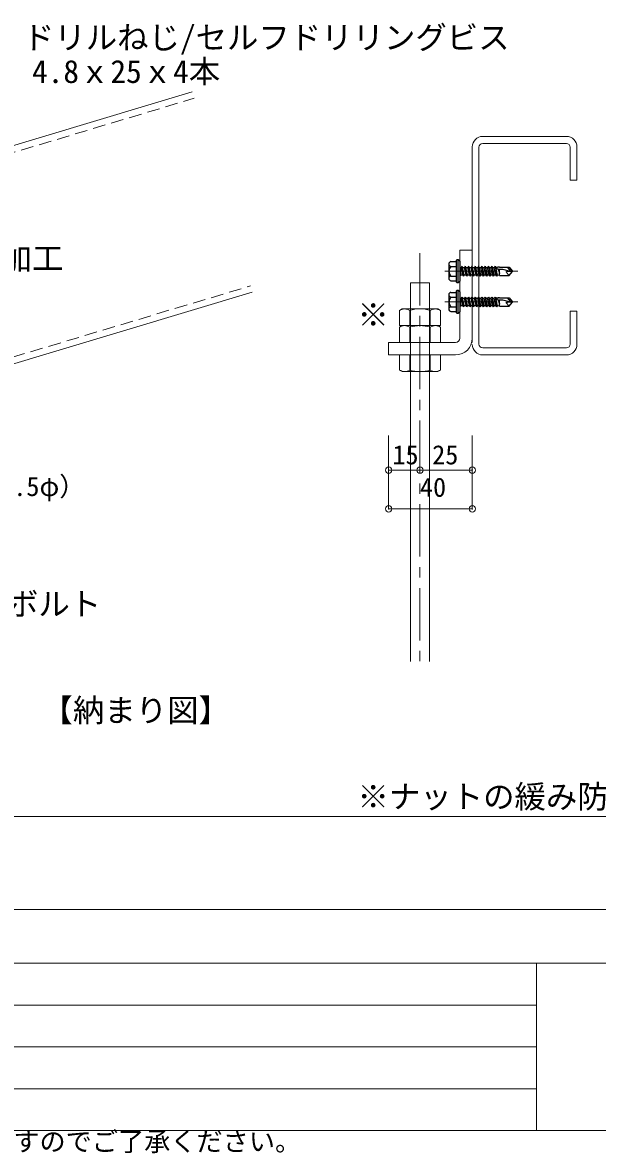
# Model space of a CAD drawing. Units: millimetres on the paper, with parts at other scales. Extents: x -196 to 194, y -145 to 133.
# Drawn here: x -124.9 to -70, y -144.6 to -36.5 of the extents above; entities that cross this region are included whole.
import ezdxf
from ezdxf.enums import TextEntityAlignment as Align

# ---------------------------------------------------------------- set-up
doc = ezdxf.new("R2010")
doc.units = ezdxf.units.MM
doc.header["$PDMODE"] = 32
doc.header["$PDSIZE"] = 0.6
doc.linetypes.add('CHAIN1', pattern=[8, 5, -1, 1, -1])
doc.linetypes.add('DASHED1', pattern=[1.8, 1.2, -0.6])
for name, color, linetype, lineweight in [('3-0_中心線', 4, 'CHAIN1', 9), ('3-1_吊り材', 7, 'Continuous', 18), ('3-5_寸法', 4, 'Continuous', 9), ('3-6_文字', 7, 'Continuous', 18), ('3-9_躯体他', 4, 'Continuous', 9), ('3-B_補強金具・金具・その他', 3, 'Continuous', 18), ('3-C_ビス・アンカーボルト・強調図形', 2, 'Continuous', 25), ('F-3_野縁', 7, 'Continuous', 18)]:
    doc.layers.add(name, color=color, linetype=linetype, lineweight=lineweight)
doc.layers.add('F-6_文字', color=7, linetype='Continuous')
doc.styles.add('ＭＳ ゴシック', font='')
doc.styles.get('ＭＳ ゴシック').set_extended_font_data('MS Gothic')

msp = doc.modelspace()

# ---------------------------------------------------------------- linework, layer by layer
at = {"layer": '3-0_中心線'}
for p, q in [((-86.983, -58.543), (-86.983, -97.581)), ((-84.62, -60.265), (-76.85, -60.265)), ((-84.62, -63.204), (-76.85, -63.204))]:
    msp.add_line(p, q, dxfattribs=at)
at = {"layer": '3-1_吊り材'}
for p, q in [((-87.883, -61.382), (-87.883, -97.581)), ((-88.68, -63.865), (-88.943, -64.016)), ((-88.943, -65.465), (-88.943, -64.016)), ((-88.68, -63.865), (-85.285, -63.865)), ((-87.963, -65.465), (-87.963, -64.016)), ((-86.003, -65.465), (-86.003, -64.016)), ((-85.285, -63.865), (-85.023, -64.016)), ((-85.023, -65.465), (-85.023, -64.016)), ((-88.68, -65.465), (-88.943, -65.616)), ((-88.943, -65.465), (-85.023, -65.465)), ((-88.943, -67.065), (-88.943, -65.616)), ((-88.68, -65.465), (-85.285, -65.465)), ((-88.68, -65.465), (-85.285, -65.465)), ((-87.963, -67.065), (-87.963, -65.616)), ((-86.003, -67.065), (-86.003, -65.616)), ((-85.285, -65.465), (-85.023, -65.616)), ((-85.023, -67.065), (-85.023, -65.616)), ((-88.943, -68.265), (-88.943, -69.713)), ((-87.963, -68.265), (-87.963, -69.713)), ((-86.003, -68.265), (-86.003, -69.713)), ((-85.023, -68.265), (-85.023, -69.713)), ((-88.68, -69.865), (-88.943, -69.713)), ((-85.285, -69.865), (-88.68, -69.865)), ((-85.285, -69.865), (-85.023, -69.713))]:
    msp.add_line(p, q, dxfattribs=at)
msp.add_lwpolyline([(-87.883, -61.382), (-86.083, -61.382), (-86.083, -97.581)], dxfattribs=at)
for centre, radius, start, end in [((-88.302, -65.219), 1.363, 96.34293, 118.04131), ((-88.486, -64.84), 0.976, 57.57117, 88.04457), ((-86.983, -67.108), 3.243, 72.41203, 107.58795), ((-85.479, -64.84), 0.976, 91.9554, 122.4288), ((-85.663, -65.219), 1.363, 61.95866, 83.65704), ((-88.302, -66.819), 1.363, 96.34293, 118.04131), ((-88.486, -66.44), 0.976, 57.57117, 88.04457), ((-88.486, -66.44), 0.976, 57.57117, 88.04457), ((-86.983, -68.708), 3.243, 72.41203, 107.58795), ((-85.479, -66.44), 0.976, 91.9554, 122.4288), ((-85.663, -66.819), 1.363, 61.95866, 83.65704), ((-88.302, -68.511), 1.363, 241.95866, 263.65704), ((-88.486, -68.89), 0.976, 271.9554, 302.4288), ((-86.983, -66.622), 3.243, 252.41203, 287.58795), ((-85.479, -68.89), 0.976, 237.57117, 268.04457), ((-85.663, -68.511), 1.363, 276.34293, 298.04131)]:
    msp.add_arc(centre, radius, start, end, dxfattribs=at)
at = {"layer": '3-5_寸法'}
for p, q in [((-89.983, -79.276), (-89.983, -75.962)), ((-89.983, -82.978), (-89.983, -79.276)), ((-81.983, -82.978), (-81.983, -79.276)), ((-89.983, -82.978), (-81.983, -82.978))]:
    msp.add_line(p, q, dxfattribs=at)
msp.add_lwpolyline([(-89.983, -79.276), (-86.983, -79.276), (-81.983, -79.276), (-81.983, -75.962)], dxfattribs=at)
at = {"layer": '3-5_寸法', "color": 7}
for p in [(-89.983, -79.276), (-86.983, -79.276), (-81.983, -79.276), (-89.983, -82.978), (-81.983, -82.978)]:
    msp.add_point(p, dxfattribs=at)
at = {"layer": '3-9_躯体他'}
for p, q in [((-183.9, -65.672), (-108.752, -43.128)), ((-80.983, -47.384), (-72.983, -47.384)), ((-81.983, -48.384), (-81.983, -67.065)), ((-81.343, -48.412), (-81.343, -67.237)), ((-72.983, -48.052), (-80.983, -48.052)), ((-71.983, -48.384), (-71.983, -51.56)), ((-148.319, -75.879), (-103.005, -62.284)), ((-71.983, -67.265), (-71.983, -64.089)), ((-72.983, -67.597), (-80.983, -67.597)), ((-80.983, -68.265), (-72.983, -68.265))]:
    msp.add_line(p, q, dxfattribs=at)
at = {"layer": '3-9_躯体他', "linetype": 'DASHED1'}
for p, q in [((-183.716, -66.285), (-108.568, -43.741)), ((-148.319, -75.21), (-103.189, -61.671))]:
    msp.add_line(p, q, dxfattribs=at)
at = {"layer": '3-9_躯体他'}
for points in [[(-72.623, -48.412), (-72.623, -51.56), (-71.983, -51.56)], [(-72.623, -67.237), (-72.623, -64.089), (-71.983, -64.089)]]:
    msp.add_lwpolyline(points, dxfattribs=at)
for centre, radius, start, end in [((-80.983, -48.384), 1, 90, 180), ((-72.983, -48.384), 1, 0, 90), ((-80.983, -48.412), 0.36, 90, 180), ((-72.983, -48.412), 0.36, 0, 90), ((-80.983, -67.265), 1, 180, 270), ((-80.983, -67.237), 0.36, 180, 270), ((-72.983, -67.237), 0.36, 270, 0), ((-72.983, -67.265), 1, 270, 0)]:
    msp.add_arc(centre, radius, start, end, dxfattribs=at)
at = {"layer": '3-B_補強金具・金具・その他'}
for p, q in [((-83.183, -58.265), (-81.983, -58.265)), ((-83.183, -66.665), (-83.183, -58.265)), ((-89.983, -67.065), (-89.983, -68.265)), ((-83.583, -67.065), (-89.983, -67.065)), ((-88.943, -67.065), (-85.023, -67.065)), ((-83.583, -68.265), (-89.983, -68.265)), ((-85.023, -68.265), (-88.943, -68.265))]:
    msp.add_line(p, q, dxfattribs=at)
for radius in [0.4, 1.6]:
    msp.add_arc((-83.583, -66.665), radius, 270, 0, dxfattribs=at)
at = {"layer": '3-C_ビス・アンカーボルト・強調図形'}
for p, q in [((-84.038, -59.347), (-83.483, -59.347)), ((-83.483, -61.315), (-83.483, -59.215)), ((-83.323, -59.165), (-83.433, -59.165)), ((-83.323, -61.365), (-83.323, -59.165)), ((-83.201, -59.267), (-83.323, -59.165)), ((-83.183, -59.306), (-83.183, -61.224)), ((-84.223, -59.576), (-84.223, -60.953)), ((-84.038, -59.806), (-83.483, -59.806)), ((-83.183, -59.881), (-83.133, -59.881)), ((-83.133, -59.881), (-83.133, -60.649)), ((-83.106, -60.668), (-83.133, -59.881)), ((-83.122, -60.668), (-83.133, -59.881)), ((-82.987, -59.794), (-83.057, -59.915)), ((-82.898, -60.615), (-83.057, -59.915)), ((-82.987, -59.794), (-82.917, -59.915)), ((-82.987, -59.794), (-82.828, -60.736)), ((-82.917, -59.915), (-82.739, -59.915)), ((-82.758, -60.615), (-82.917, -59.915)), ((-82.669, -59.794), (-82.739, -59.915)), ((-82.581, -60.615), (-82.739, -59.915)), ((-82.669, -59.794), (-82.6, -59.915)), ((-82.669, -59.794), (-82.511, -60.736)), ((-82.6, -59.915), (-82.422, -59.915)), ((-82.441, -60.615), (-82.6, -59.915)), ((-82.352, -59.794), (-82.422, -59.915)), ((-82.263, -60.615), (-82.422, -59.915)), ((-82.352, -59.794), (-82.282, -59.915)), ((-82.352, -59.794), (-82.193, -60.736)), ((-82.282, -59.915), (-82.104, -59.915)), ((-82.123, -60.615), (-82.282, -59.915)), ((-82.034, -59.794), (-82.104, -59.915)), ((-81.946, -60.615), (-82.104, -59.915)), ((-82.034, -59.794), (-81.965, -59.915)), ((-82.034, -59.794), (-81.876, -60.736)), ((-81.965, -59.915), (-81.787, -59.915)), ((-81.806, -60.615), (-81.965, -59.915)), ((-81.717, -59.794), (-81.787, -59.915)), ((-81.628, -60.615), (-81.787, -59.915)), ((-81.717, -59.794), (-81.647, -59.915)), ((-81.717, -59.794), (-81.558, -60.736)), ((-81.647, -59.915), (-81.469, -59.915)), ((-81.488, -60.615), (-81.647, -59.915)), ((-81.399, -59.794), (-81.469, -59.915)), ((-81.311, -60.615), (-81.469, -59.915)), ((-81.399, -59.794), (-81.33, -59.915)), ((-81.399, -59.794), (-81.241, -60.736)), ((-81.082, -59.794), (-81.152, -59.915)), ((-80.993, -60.615), (-81.152, -59.915)), ((-81.082, -59.794), (-81.012, -59.915)), ((-81.082, -59.794), (-80.923, -60.736)), ((-80.764, -59.794), (-80.834, -59.915)), ((-80.676, -60.615), (-80.834, -59.915)), ((-80.764, -59.794), (-80.695, -59.915)), ((-80.764, -59.794), (-80.606, -60.736)), ((-80.447, -59.794), (-80.517, -59.915)), ((-80.358, -60.615), (-80.517, -59.915)), ((-80.447, -59.794), (-80.377, -59.915)), ((-80.447, -59.794), (-80.288, -60.736)), ((-80.129, -59.794), (-80.199, -59.915)), ((-80.041, -60.615), (-80.199, -59.915)), ((-80.129, -59.794), (-80.06, -59.915)), ((-80.129, -59.794), (-79.971, -60.736)), ((-79.901, -60.615), (-80.06, -59.915)), ((-80.06, -59.915), (-79.882, -59.915)), ((-79.812, -59.794), (-79.882, -59.915)), ((-79.723, -60.615), (-79.882, -59.915)), ((-79.812, -59.794), (-79.742, -59.915)), ((-79.812, -59.794), (-79.653, -60.736)), ((-79.591, -60.628), (-79.742, -59.915)), ((-79.742, -59.915), (-79.666, -59.915)), ((-79.553, -59.895), (-79.666, -59.915)), ((-79.553, -59.895), (-79.519, -59.836)), ((-79.553, -59.895), (-79.55, -59.905)), ((-79.519, -59.836), (-79.47, -59.836)), ((-79.519, -59.836), (-79.507, -59.893)), ((-79.509, -60.047), (-79.383, -60.481)), ((-79.473, -60.053), (-79.383, -60.481)), ((-79.447, -59.876), (-79.47, -59.836)), ((-79.461, -59.882), (-79.47, -59.836)), ((-79.383, -59.865), (-79.447, -59.876)), ((-79.447, -59.879), (-79.447, -59.876)), ((-79.383, -60.265), (-79.424, -60.061)), ((-79.383, -60.265), (-79.416, -60.063)), ((-79.383, -59.865), (-78.476, -59.865)), ((-79.383, -60.068), (-79.105, -60.068)), ((-79.383, -60.665), (-79.383, -60.068)), ((-79.105, -60.068), (-78.37, -60.265)), ((-78.266, -60.292), (-78.625, -59.865)), ((-78.476, -59.865), (-78.183, -60.215)), ((-78.476, -60.665), (-78.183, -60.315)), ((-78.183, -60.215), (-78.183, -60.315)), ((-84.038, -60.724), (-83.483, -60.724)), ((-84.038, -61.183), (-83.483, -61.183)), ((-83.323, -61.365), (-83.433, -61.365)), ((-83.201, -61.262), (-83.323, -61.365)), ((-83.183, -60.649), (-83.133, -60.649)), ((-83.106, -60.668), (-83.076, -60.615)), ((-83.076, -60.615), (-82.898, -60.615)), ((-82.828, -60.736), (-82.898, -60.615)), ((-82.828, -60.736), (-82.758, -60.615)), ((-82.758, -60.615), (-82.581, -60.615)), ((-82.511, -60.736), (-82.581, -60.615)), ((-82.511, -60.736), (-82.441, -60.615)), ((-82.441, -60.615), (-82.263, -60.615)), ((-82.193, -60.736), (-82.263, -60.615)), ((-82.193, -60.736), (-82.123, -60.615)), ((-82.123, -60.615), (-81.946, -60.615)), ((-81.876, -60.736), (-81.946, -60.615)), ((-81.876, -60.736), (-81.806, -60.615)), ((-81.806, -60.615), (-81.628, -60.615)), ((-81.558, -60.736), (-81.628, -60.615)), ((-81.558, -60.736), (-81.488, -60.615)), ((-81.488, -60.615), (-81.311, -60.615)), ((-81.241, -60.736), (-81.311, -60.615)), ((-80.923, -60.736), (-80.993, -60.615)), ((-80.606, -60.736), (-80.676, -60.615)), ((-80.288, -60.736), (-80.358, -60.615)), ((-79.971, -60.736), (-80.041, -60.615)), ((-79.971, -60.736), (-79.901, -60.615)), ((-79.901, -60.615), (-79.723, -60.615)), ((-79.653, -60.736), (-79.723, -60.615)), ((-79.653, -60.736), (-79.591, -60.628)), ((-79.383, -60.665), (-79.591, -60.628)), ((-79.383, -60.665), (-78.476, -60.665)), ((-84.223, -62.515), (-84.223, -63.892)), ((-84.038, -62.286), (-83.483, -62.286)), ((-83.483, -64.254), (-83.483, -62.154)), ((-83.323, -62.104), (-83.433, -62.104)), ((-83.323, -64.304), (-83.323, -62.104)), ((-83.201, -62.206), (-83.323, -62.104)), ((-83.183, -62.245), (-83.183, -64.163)), ((-84.038, -62.745), (-83.483, -62.745)), ((-84.038, -63.663), (-83.483, -63.663)), ((-83.183, -62.82), (-83.133, -62.82)), ((-83.183, -63.588), (-83.133, -63.588)), ((-83.133, -62.82), (-83.133, -63.588)), ((-83.106, -63.607), (-83.133, -62.82)), ((-83.122, -63.607), (-83.133, -62.82)), ((-83.106, -63.607), (-83.076, -63.554)), ((-83.076, -63.554), (-82.898, -63.554)), ((-82.987, -62.733), (-83.057, -62.854)), ((-82.898, -63.554), (-83.057, -62.854)), ((-82.987, -62.733), (-82.917, -62.854)), ((-82.987, -62.733), (-82.828, -63.675)), ((-82.917, -62.854), (-82.739, -62.854)), ((-82.758, -63.554), (-82.917, -62.854)), ((-82.828, -63.675), (-82.898, -63.554)), ((-82.828, -63.675), (-82.758, -63.554)), ((-82.758, -63.554), (-82.581, -63.554)), ((-82.669, -62.733), (-82.739, -62.854)), ((-82.581, -63.554), (-82.739, -62.854)), ((-82.669, -62.733), (-82.6, -62.854)), ((-82.669, -62.733), (-82.511, -63.675)), ((-82.6, -62.854), (-82.422, -62.854)), ((-82.441, -63.554), (-82.6, -62.854)), ((-82.511, -63.675), (-82.581, -63.554)), ((-82.511, -63.675), (-82.441, -63.554)), ((-82.441, -63.554), (-82.263, -63.554)), ((-82.352, -62.733), (-82.422, -62.854)), ((-82.263, -63.554), (-82.422, -62.854)), ((-82.352, -62.733), (-82.282, -62.854)), ((-82.352, -62.733), (-82.193, -63.675)), ((-82.282, -62.854), (-82.104, -62.854)), ((-82.123, -63.554), (-82.282, -62.854)), ((-82.193, -63.675), (-82.263, -63.554)), ((-82.193, -63.675), (-82.123, -63.554)), ((-82.123, -63.554), (-81.946, -63.554)), ((-82.034, -62.733), (-82.104, -62.854)), ((-81.946, -63.554), (-82.104, -62.854)), ((-82.034, -62.733), (-81.965, -62.854)), ((-82.034, -62.733), (-81.876, -63.675)), ((-81.965, -62.854), (-81.787, -62.854)), ((-81.806, -63.554), (-81.965, -62.854)), ((-81.876, -63.675), (-81.946, -63.554)), ((-81.876, -63.675), (-81.806, -63.554)), ((-81.806, -63.554), (-81.628, -63.554)), ((-81.717, -62.733), (-81.787, -62.854)), ((-81.628, -63.554), (-81.787, -62.854)), ((-81.717, -62.733), (-81.647, -62.854)), ((-81.717, -62.733), (-81.558, -63.675)), ((-81.647, -62.854), (-81.469, -62.854)), ((-81.488, -63.554), (-81.647, -62.854)), ((-81.558, -63.675), (-81.628, -63.554)), ((-81.558, -63.675), (-81.488, -63.554)), ((-81.488, -63.554), (-81.311, -63.554)), ((-81.399, -62.733), (-81.469, -62.854)), ((-81.311, -63.554), (-81.469, -62.854)), ((-81.399, -62.733), (-81.33, -62.854)), ((-81.399, -62.733), (-81.241, -63.675)), ((-81.241, -63.675), (-81.311, -63.554)), ((-81.082, -62.733), (-81.152, -62.854)), ((-80.993, -63.554), (-81.152, -62.854)), ((-81.082, -62.733), (-81.012, -62.854)), ((-81.082, -62.733), (-80.923, -63.675)), ((-80.923, -63.675), (-80.993, -63.554)), ((-80.764, -62.733), (-80.834, -62.854)), ((-80.676, -63.554), (-80.834, -62.854)), ((-80.764, -62.733), (-80.695, -62.854)), ((-80.764, -62.733), (-80.606, -63.675)), ((-80.606, -63.675), (-80.676, -63.554)), ((-80.447, -62.733), (-80.517, -62.854)), ((-80.358, -63.554), (-80.517, -62.854)), ((-80.447, -62.733), (-80.377, -62.854)), ((-80.447, -62.733), (-80.288, -63.675)), ((-80.288, -63.675), (-80.358, -63.554)), ((-80.129, -62.733), (-80.199, -62.854)), ((-80.041, -63.554), (-80.199, -62.854)), ((-80.129, -62.733), (-80.06, -62.854)), ((-80.129, -62.733), (-79.971, -63.675)), ((-79.901, -63.554), (-80.06, -62.854)), ((-80.06, -62.854), (-79.882, -62.854)), ((-79.971, -63.675), (-80.041, -63.554)), ((-79.971, -63.675), (-79.901, -63.554)), ((-79.901, -63.554), (-79.723, -63.554)), ((-79.812, -62.733), (-79.882, -62.854)), ((-79.723, -63.554), (-79.882, -62.854)), ((-79.812, -62.733), (-79.742, -62.854)), ((-79.812, -62.733), (-79.653, -63.675)), ((-79.591, -63.567), (-79.742, -62.854)), ((-79.742, -62.854), (-79.666, -62.854)), ((-79.653, -63.675), (-79.723, -63.554)), ((-79.553, -62.834), (-79.666, -62.854)), ((-79.653, -63.675), (-79.591, -63.567)), ((-79.383, -63.604), (-79.591, -63.567)), ((-79.553, -62.834), (-79.519, -62.775)), ((-79.553, -62.834), (-79.55, -62.844)), ((-79.519, -62.775), (-79.47, -62.775)), ((-79.519, -62.775), (-79.507, -62.832)), ((-79.509, -62.986), (-79.383, -63.42)), ((-79.473, -62.992), (-79.383, -63.42)), ((-79.447, -62.815), (-79.47, -62.775)), ((-79.461, -62.821), (-79.47, -62.775)), ((-79.383, -62.804), (-79.447, -62.815)), ((-79.447, -62.818), (-79.447, -62.815)), ((-79.383, -63.204), (-79.424, -63)), ((-79.383, -63.204), (-79.416, -63.002)), ((-79.383, -62.804), (-78.476, -62.804)), ((-79.383, -63.007), (-79.105, -63.007)), ((-79.383, -63.604), (-79.383, -63.007)), ((-79.383, -63.604), (-78.476, -63.604)), ((-79.105, -63.007), (-78.37, -63.204)), ((-78.266, -63.232), (-78.625, -62.804)), ((-78.476, -62.804), (-78.183, -63.154)), ((-78.476, -63.604), (-78.183, -63.254)), ((-78.183, -63.154), (-78.183, -63.254)), ((-84.038, -64.122), (-83.483, -64.122)), ((-83.323, -64.304), (-83.433, -64.304)), ((-83.201, -64.201), (-83.323, -64.304))]:
    msp.add_line(p, q, dxfattribs=at)
for points in [[(-83.076, -60.615), (-83.133, -59.881), (-83.057, -59.915)], [(-81.171, -60.615), (-81.33, -59.915), (-81.152, -59.915)], [(-80.853, -60.615), (-81.012, -59.915), (-80.834, -59.915)], [(-80.536, -60.615), (-80.695, -59.915), (-80.517, -59.915)], [(-80.218, -60.615), (-80.377, -59.915), (-80.199, -59.915)], [(-79.383, -59.865), (-79.511, -59.894), (-79.607, -59.923), (-79.666, -59.951), (-79.686, -59.978), (-79.664, -60.002), (-79.604, -60.025), (-79.509, -60.046), (-79.383, -60.068)], [(-78.476, -60.665), (-78.526, -60.607), (-78.579, -60.545), (-78.631, -60.483), (-78.676, -60.424), (-78.709, -60.371), (-78.725, -60.328), (-78.719, -60.298), (-78.68, -60.281), (-78.612, -60.271), (-78.528, -60.266), (-78.442, -60.264), (-78.37, -60.265)], [(-78.183, -60.265), (-78.203, -60.274), (-78.224, -60.283), (-78.245, -60.289), (-78.266, -60.292), (-78.292, -60.291), (-78.318, -60.285), (-78.344, -60.276), (-78.37, -60.265)], [(-83.133, -60.649), (-83.122, -60.668), (-83.106, -60.668)], [(-81.241, -60.736), (-81.171, -60.615), (-80.993, -60.615)], [(-80.923, -60.736), (-80.853, -60.615), (-80.676, -60.615)], [(-80.606, -60.736), (-80.536, -60.615), (-80.358, -60.615)], [(-80.288, -60.736), (-80.218, -60.615), (-80.041, -60.615)], [(-83.076, -63.554), (-83.133, -62.82), (-83.057, -62.854)], [(-83.133, -63.588), (-83.122, -63.607), (-83.106, -63.607)], [(-81.171, -63.554), (-81.33, -62.854), (-81.152, -62.854)], [(-81.241, -63.675), (-81.171, -63.554), (-80.993, -63.554)], [(-80.853, -63.554), (-81.012, -62.854), (-80.834, -62.854)], [(-80.923, -63.675), (-80.853, -63.554), (-80.676, -63.554)], [(-80.536, -63.554), (-80.695, -62.854), (-80.517, -62.854)], [(-80.606, -63.675), (-80.536, -63.554), (-80.358, -63.554)], [(-80.218, -63.554), (-80.377, -62.854), (-80.199, -62.854)], [(-80.288, -63.675), (-80.218, -63.554), (-80.041, -63.554)], [(-79.383, -62.804), (-79.511, -62.833), (-79.607, -62.862), (-79.666, -62.89), (-79.686, -62.917), (-79.664, -62.941), (-79.604, -62.964), (-79.509, -62.986), (-79.383, -63.007)], [(-78.476, -63.604), (-78.526, -63.546), (-78.579, -63.484), (-78.631, -63.422), (-78.676, -63.363), (-78.709, -63.31), (-78.725, -63.267), (-78.719, -63.237), (-78.68, -63.22), (-78.612, -63.21), (-78.528, -63.205), (-78.442, -63.204), (-78.37, -63.204)], [(-78.183, -63.204), (-78.203, -63.214), (-78.224, -63.222), (-78.245, -63.228), (-78.266, -63.232), (-78.292, -63.23), (-78.318, -63.224), (-78.344, -63.215), (-78.37, -63.204)]]:
    msp.add_lwpolyline(points, dxfattribs=at)
for centre, radius, start, end in [((-83.988, -59.576), 0.235, 102.25461, 257.74539), ((-83.433, -59.215), 0.05, 90, 180), ((-83.233, -59.306), 0.05, 0, 50), ((-83.561, -60.265), 0.662, 136.09563, 223.90437), ((-83.988, -60.953), 0.235, 102.25461, 257.74539), ((-83.433, -61.315), 0.05, 180, 270), ((-83.233, -61.224), 0.05, 310, 0), ((-83.988, -62.515), 0.235, 102.25461, 257.74539), ((-83.433, -62.154), 0.05, 90, 180), ((-83.233, -62.245), 0.05, 0, 50), ((-83.561, -63.204), 0.662, 136.09563, 223.90437), ((-83.988, -63.892), 0.235, 102.25461, 257.74539), ((-83.433, -64.254), 0.05, 180, 270), ((-83.233, -64.163), 0.05, 310, 0)]:
    msp.add_arc(centre, radius, start, end, dxfattribs=at)
at = {"layer": 'F-3_野縁', "color": 3}
for p, q in [((-187.84, -112.371), (-2.84, -112.371)), ((-191.84, -121.281), (190.16, -121.281)), ((-195.84, -126.402), (194.16, -126.402)), ((-75.84, -126.402), (-75.84, -142.402)), ((-195.84, -142.402), (194.16, -142.402))]:
    msp.add_line(p, q, dxfattribs=at)
at = {"layer": 'F-3_野縁', "color": 4, "lineweight": 9}
for p, q in [((-190.84, -130.402), (-75.84, -130.402)), ((-190.84, -134.402), (-75.84, -134.402)), ((-190.84, -138.402), (-75.84, -138.402))]:
    msp.add_line(p, q, dxfattribs=at)

# ---------------------------------------------------------------- texts
at = {"layer": '3-5_寸法', "style": 'ＭＳ ゴシック'}
for s, p in [('15', (-89.613, -79.276)), ('25', (-85.813, -79.276)), ('（下穴\u300010.5φ）', (-138.326, -82.305)), ('40', (-86.979, -82.376))]:
    msp.add_text(s, height=1.833, dxfattribs=at).set_placement(p, align=Align.BOTTOM_LEFT)
at = {"layer": '3-6_文字', "style": 'ＭＳ ゴシック'}
for s, p in [('ドリルねじ/セルフドリリングビス', (-124.911, -39.687)), ('4.8ｘ25ｘ4本', (-124.045, -42.937)), ('PL-6\u3000加工', (-136.014, -60.786)), ('※', (-92.95, -66.193)), ('3/8”吊りボルト', (-138.345, -93.822)), ('【納まり図】', (-123.136, -103.985)), ('※ナットの緩み防止処置のため、Ｗナットとする。', (-92.95, -112.237))]:
    msp.add_text(s, height=2.199, dxfattribs=at).set_placement(p, align=Align.BOTTOM_LEFT)
at = {"layer": 'F-6_文字', "style": 'ＭＳ ゴシック'}
msp.add_text('商品等改良の為、予告無く規格その他を変更することがありますのでご了承ください。', height=1.833, dxfattribs=at).set_placement((-195.84, -144.902), align=Align.BOTTOM_LEFT)

doc.saveas('drawing.dxf')
